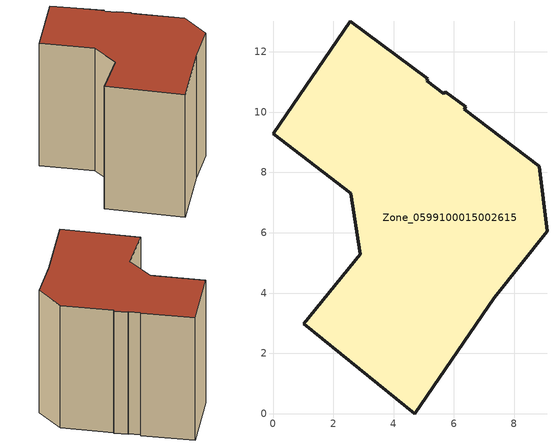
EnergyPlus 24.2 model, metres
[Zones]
Zone_0599100015002615
 floor ground (C_G): 2.57,13.01 5.13,11.11 5.1,11.05 5.67,10.62 5.71,10.68 6.39,10.18 6.34,10.1 8.83,8.21 9.09,6.04 7.35,3.85 4.7,0 1.02,2.98 2.89,5.28 2.58,7.31 0,9.28 z0.97
 wall outside (C_F): 6.34,10.1 6.39,10.18 5.71,10.68 5.67,10.62 5.1,11.05 5.13,11.11 2.57,13.01 0,9.28 2.58,7.31 2.89,5.28 1.02,2.98 4.7,0 7.35,3.85 9.09,6.04 8.83,8.21 6.34,10.1 z0.97:8.96
 roof outside (C_R): 5.13,11.11 2.57,13.01 0,9.28 2.58,7.31 2.89,5.28 1.02,2.98 4.7,0 7.35,3.85 9.09,6.04 8.83,8.21 6.34,10.1 6.39,10.18 5.71,10.68 5.67,10.62 5.1,11.05 z8.96
[BUILDING]
Pand.0599100015002615: North Axis=0; Terrain=City; Loads Convergence Tolerance Value=0.04; Temperature Convergence Tolerance Value=0.4; Solar Distribution=FullExterior; Maximum Number of Warmup Days=25; Minimum Number of Warmup Days=1
[Site:Location]
Rotterdam.The.Hague.AP_ZH_NLD Design_Conditions: Latitude=51.96; Longitude=4.45; Time Zone=1; Elevation=-4.5
[SITE:GROUNDTEMPERATURE:BUILDINGSURFACE]
18, 18, 18, 18, 18, 18, 18, 18, 18, 18, 18, 18
[MATERIAL] Thermal Absorptance=0.9; Solar Absorptance=0.7; Visible Absorptance=0.7
Name | Roughness | Thickness | Conductivity | Density | Specific Heat
G.TI.1975-1991 | MediumSmooth | 0.15 | 0.288461 | 540 | 1210
F.TI.1975-1991 | Rough | 0.3 | 0.230769 | 1920 | 840
R.TI.1975-1991 | MediumRough | 0.2 | 0.153846 | 1500 | 1000
[CONSTRUCTION]
C_G: G.TI.1975-1991
C_F: F.TI.1975-1991
C_R: R.TI.1975-1991
[ZONE]
Zone_0599100015002615: Type=1; Multiplier=1; Ceiling Height=Autocalculate; Volume=Autocalculate; Floor Area=autocalculate; Part of Total Floor Area=Yes
[ZONEINFILTRATION:DESIGNFLOWRATE]
Infil_Zone_0599100015002615: Zone or ZoneList or Space or SpaceList=Zone_0599100015002615; Schedule=AlwaysOn; Design Flow Rate Calculation Method=Flow/Area; Flow Rate per Floor Area=0.003; Constant Term Coefficient=1; Temperature Term Coefficient=0; Velocity Term Coefficient=0; Velocity Squared Term Coefficient=0
[HVACTEMPLATE:ZONE:IDEALLOADSAIRSYSTEM]
Zone_0599100015002615: Maximum Heating Supply Air Temperature=50; Minimum Cooling Supply Air Temperature=13; Maximum Heating Supply Air Humidity Ratio=0.0156; Minimum Cooling Supply Air Humidity Ratio=0.0077; Heating Limit=NoLimit; Cooling Limit=NoLimit; Dehumidification Control Type=ConstantSensibleHeatRatio; Cooling Sensible Heat Ratio=0.7; Dehumidification Setpoint=60; Humidification Control Type=None; Humidification Setpoint=30; Outdoor Air Method=None; Outdoor Air Flow Rate per Person=0.00944; Outdoor Air Flow Rate per Zone Floor Area=0; Outdoor Air Flow Rate per Zone=0; Demand Controlled Ventilation Type=None; Outdoor Air Economizer Type=NoEconomizer; Heat Recovery Type=None; Sensible Heat Recovery Effectiveness=0.7; Latent Heat Recovery Effectiveness=0.65
[ZONECONTROL:THERMOSTAT]
ThermostatControl_Zone_0599100015002615: Zone or ZoneList=Zone_0599100015002615; Control Type Schedule=DualSetpointControlType; Control 1=Thermostat_Zone_0599100015002615; Temperature Difference Between Cutout And Setpoint=0
[THERMOSTATSETPOINT:DUALSETPOINT]
Thermostat_Zone_0599100015002615: Heating Setpoint Temperature Schedule=HeatingSetpoint_Zone_0599100015002615; Cooling Setpoint Temperature Schedule=CoolingSetpoint_Zone_0599100015002615
[SCHEDULE:COMPACT]
HeatingSetpoint_Zone_0599100015002615: Through: 12/31, For: AllDays, Until: 24:00, 21
CoolingSetpoint_Zone_0599100015002615: Through: 12/31, For: AllDays, Until: 24:00, 24
DualSetpointControlType: Through: 12/31, For: AllDays, Until: 24:00, 4
AlwaysOn: Through: 12/31, For: AllDays, Until: 24:00, 1
